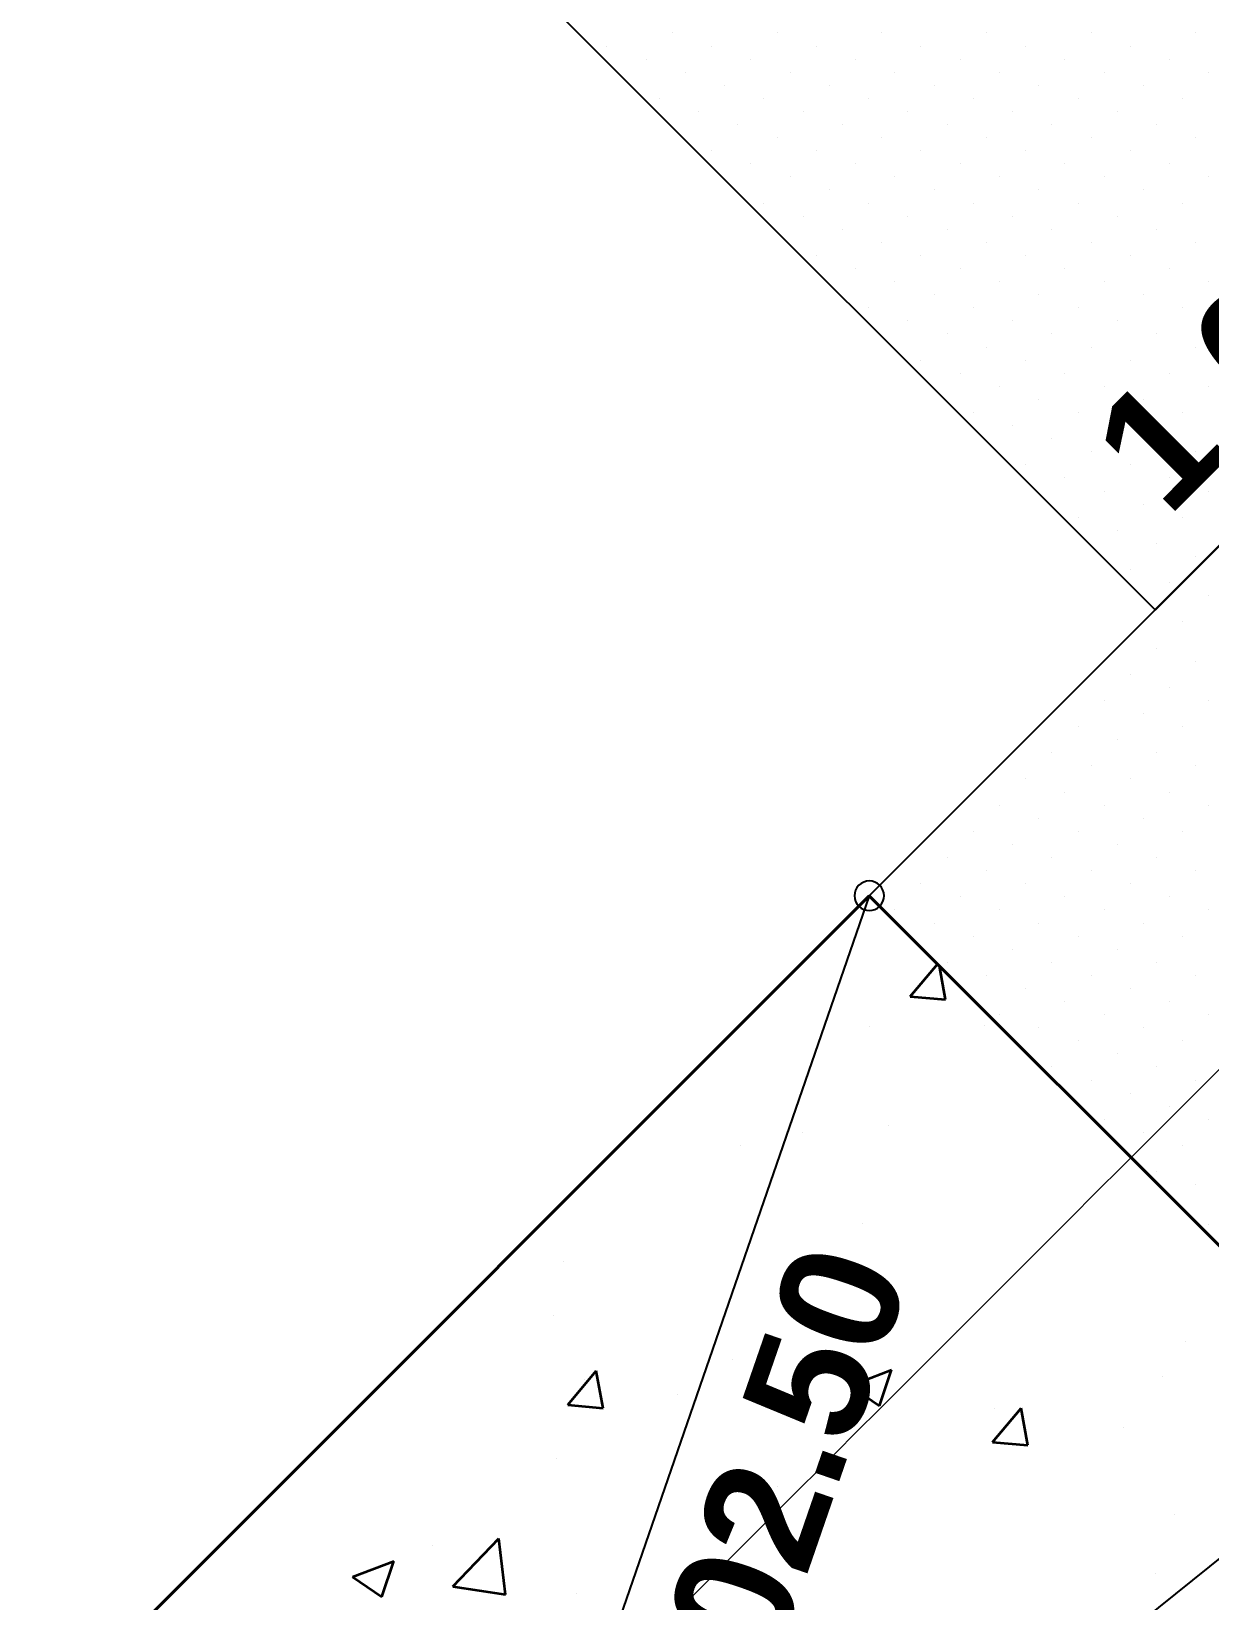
# Model space of a CAD drawing. Extents: x 2799052 to 2815686, y 1319509 to 1336143.
# Drawn here: x 2807441.17 to 2807449.13, y 1327831.65 to 1327842.25 of the extents above; entities that cross this region are included whole.
import ezdxf

# ---------------------------------------------------------------- set-up
doc = ezdxf.new("R2010")
doc.units = 0
doc.header["$LTSCALE"] = 0.5
doc.header["$MEASUREMENT"] = 0
for name, color, linetype, lineweight in [('C-PRKG-CONC', 2, 'Continuous', 40), ('C-PRKG-Conc-Hach', 160, 'Continuous', 35), ('C-SWLK-CTLJ', 11, 'Continuous', 30), ('C-SWLK-HACH', 150, 'Continuous', 35), ('C-Topo-Cont-10th', 8, 'Continuous', 13), ('C-TOPO-SLOP', 1, 'Continuous', 25), ('C-TOPO-SPOT', 2, 'Continuous', 25)]:
    doc.layers.add(name, color=color, linetype=linetype, lineweight=lineweight)
for name, color, linetype, lineweight, plot in [('C-Road-Asph-Hach-Bdry', 64, 'Continuous', 25, False), ('C-Road-Conc-Hach-Bdry', 30, 'Continuous', 25, False), ('C-SWLK-Hach-Bdry', 222, 'Continuous', 25, False)]:
    doc.layers.add(name, color=color, linetype=linetype, lineweight=lineweight, plot=plot)
doc.styles.add('Swiss 721 BT', font='swissb.ttf', dxfattribs={"height": 2})

msp = doc.modelspace()

# ---------------------------------------------------------------- linework, layer by layer
at = {"color": 0, "linetype": 'ByBlock'}
for start, end in [(45, 225), (225, 45)]:
    msp.add_arc((2807446.829, 1327836.41, 8302.5), 0.1, start, end, dxfattribs=at)
at = {"layer": 'C-PRKG-CONC'}
for p, q in [((2807432.687, 1327822.268), (2807446.829, 1327836.41)), ((2807446.829, 1327836.41), (2807459.557, 1327823.682))]:
    msp.add_line(p, q, dxfattribs=at)
at = {"layer": 'C-PRKG-Conc-Hach', "linetype": 'Continuous'}
for p, q in [((2807447.106, 1327835.73), (2807447.29, 1327835.949)), ((2807447.345, 1327835.709), (2807447.303, 1327835.936)), ((2807447.106, 1327835.73), (2807447.345, 1327835.709)), ((2807446.832, 1327835.53), (2807446.832, 1327835.53)), ((2807447.608, 1327835.532), (2807447.608, 1327835.532)), ((2807446.377, 1327834.81), (2807446.377, 1327834.81)), ((2807446.957, 1327834.856), (2807446.957, 1327834.856)), ((2807445.956, 1327834.724), (2807445.956, 1327834.724)), ((2807446.783, 1327834.198), (2807446.783, 1327834.198)), ((2807444.763, 1327833.942), (2807444.763, 1327833.942)), ((2807444.694, 1327833.578), (2807444.694, 1327833.578)), ((2807446.829, 1327833.488), (2807446.829, 1327833.488)), ((2807447.42, 1327833.478), (2807447.42, 1327833.478)), ((2807448.965, 1327833.398), (2807448.965, 1327833.398)), ((2807445.905, 1327833.279), (2807445.905, 1327833.279)), ((2807444.792, 1327832.972), (2807444.985, 1327833.202)), ((2807444.903, 1327833.147), (2807444.903, 1327833.147)), ((2807445.031, 1327832.951), (2807444.985, 1327833.202)), ((2807446.699, 1327833.101), (2807446.979, 1327833.208)), ((2807446.898, 1327832.967), (2807446.979, 1327833.208)), ((2807448.812, 1327833.167), (2807448.812, 1327833.167)), ((2807445.537, 1327833.041), (2807445.537, 1327833.041)), ((2807446.699, 1327833.101), (2807446.898, 1327832.967)), ((2807444.792, 1327832.972), (2807445.031, 1327832.951)), ((2807447.661, 1327832.721), (2807447.854, 1327832.951)), ((2807447.673, 1327832.951), (2807447.673, 1327832.951)), ((2807447.9, 1327832.7), (2807447.854, 1327832.951)), ((2807446.735, 1327832.867), (2807446.735, 1327832.867)), ((2807448.545, 1327832.823), (2807448.545, 1327832.823)), ((2807447.661, 1327832.721), (2807447.9, 1327832.7)), ((2807444.714, 1327832.611), (2807444.714, 1327832.611)), ((2807446.212, 1327832.423), (2807446.212, 1327832.423)), ((2807448.894, 1327832.233), (2807448.894, 1327832.233)), ((2807444.016, 1327831.746), (2807444.328, 1327832.07)), ((2807444.372, 1327831.691), (2807444.328, 1327832.07)), ((2807443.879, 1327832.023), (2807443.879, 1327832.023)), ((2807443.338, 1327831.811), (2807443.618, 1327831.918)), ((2807443.537, 1327831.676), (2807443.618, 1327831.918)), ((2807446.367, 1327831.9), (2807446.367, 1327831.9)), ((2807443.338, 1327831.811), (2807443.537, 1327831.676)), ((2807444.016, 1327831.746), (2807444.372, 1327831.691)), ((2807448.764, 1327831.835), (2807448.764, 1327831.835)), ((2807444.852, 1327831.701), (2807444.852, 1327831.701))]:
    msp.add_line(p, q, dxfattribs=at)
at = {"layer": 'C-Road-Asph-Hach-Bdry'}
msp.add_circle((2807368.688, 1327825.522), 8317.007, dxfattribs=at)
at = {"layer": 'C-Road-Conc-Hach-Bdry'}
for p, q in [((2807446.829, 1327836.41), (2807432.687, 1327822.268)), ((2807459.557, 1327823.682), (2807446.829, 1327836.41))]:
    msp.add_line(p, q, dxfattribs=at)
at = {"layer": 'C-SWLK-CTLJ'}
msp.add_line((2807448.759, 1327838.34), (2807452.058, 1327841.64), dxfattribs=at)
at = {"layer": 'C-SWLK-HACH', "linetype": 'Continuous'}
for p, q in [((2807445.499, 1327842.237), (2807445.499, 1327842.237)), ((2807446.206, 1327842.237), (2807446.206, 1327842.237)), ((2807446.913, 1327842.237), (2807446.913, 1327842.237)), ((2807447.62, 1327842.237), (2807447.62, 1327842.237)), ((2807448.327, 1327842.237), (2807448.327, 1327842.237)), ((2807449.034, 1327842.237), (2807449.034, 1327842.237)), ((2807445.057, 1327842.148), (2807445.057, 1327842.148)), ((2807445.764, 1327842.148), (2807445.764, 1327842.148)), ((2807446.471, 1327842.148), (2807446.471, 1327842.148)), ((2807447.178, 1327842.148), (2807447.178, 1327842.148)), ((2807447.885, 1327842.148), (2807447.885, 1327842.148)), ((2807448.592, 1327842.148), (2807448.592, 1327842.148)), ((2807445.322, 1327842.06), (2807445.322, 1327842.06)), ((2807446.029, 1327842.06), (2807446.029, 1327842.06)), ((2807446.736, 1327842.06), (2807446.736, 1327842.06)), ((2807447.443, 1327842.06), (2807447.443, 1327842.06)), ((2807448.15, 1327842.06), (2807448.15, 1327842.06)), ((2807448.858, 1327842.06), (2807448.858, 1327842.06)), ((2807445.587, 1327841.972), (2807445.587, 1327841.972)), ((2807446.294, 1327841.972), (2807446.294, 1327841.972)), ((2807447.001, 1327841.972), (2807447.001, 1327841.972)), ((2807447.708, 1327841.972), (2807447.708, 1327841.972)), ((2807447.708, 1327841.972), (2807447.708, 1327841.972)), ((2807448.416, 1327841.972), (2807448.416, 1327841.972)), ((2807449.123, 1327841.972), (2807449.123, 1327841.972)), ((2807445.852, 1327841.883), (2807445.852, 1327841.883)), ((2807446.559, 1327841.883), (2807446.559, 1327841.883)), ((2807447.267, 1327841.883), (2807447.267, 1327841.883)), ((2807447.974, 1327841.883), (2807447.974, 1327841.883)), ((2807448.681, 1327841.883), (2807448.681, 1327841.883)), ((2807445.41, 1327841.795), (2807445.41, 1327841.795)), ((2807445.676, 1327841.706), (2807445.676, 1327841.706)), ((2807446.117, 1327841.795), (2807446.117, 1327841.795)), ((2807446.383, 1327841.706), (2807446.383, 1327841.706)), ((2807446.825, 1327841.795), (2807446.825, 1327841.795)), ((2807447.09, 1327841.706), (2807447.09, 1327841.706)), ((2807447.532, 1327841.795), (2807447.532, 1327841.795)), ((2807447.797, 1327841.706), (2807447.797, 1327841.706)), ((2807448.239, 1327841.795), (2807448.239, 1327841.795)), ((2807448.504, 1327841.706), (2807448.504, 1327841.706)), ((2807448.946, 1327841.795), (2807448.946, 1327841.795)), ((2807445.941, 1327841.618), (2807445.941, 1327841.618)), ((2807446.648, 1327841.618), (2807446.648, 1327841.618)), ((2807447.355, 1327841.618), (2807447.355, 1327841.618)), ((2807448.062, 1327841.618), (2807448.062, 1327841.618)), ((2807448.769, 1327841.618), (2807448.769, 1327841.618)), ((2807446.206, 1327841.53), (2807446.206, 1327841.53)), ((2807446.913, 1327841.53), (2807446.913, 1327841.53)), ((2807447.62, 1327841.53), (2807447.62, 1327841.53)), ((2807448.327, 1327841.53), (2807448.327, 1327841.53)), ((2807449.034, 1327841.53), (2807449.034, 1327841.53)), ((2807445.764, 1327841.441), (2807445.764, 1327841.441)), ((2807446.471, 1327841.441), (2807446.471, 1327841.441)), ((2807447.178, 1327841.441), (2807447.178, 1327841.441)), ((2807447.885, 1327841.441), (2807447.885, 1327841.441)), ((2807448.592, 1327841.441), (2807448.592, 1327841.441)), ((2807446.029, 1327841.353), (2807446.029, 1327841.353)), ((2807446.736, 1327841.353), (2807446.736, 1327841.353)), ((2807447.443, 1327841.353), (2807447.443, 1327841.353)), ((2807448.15, 1327841.353), (2807448.15, 1327841.353)), ((2807448.858, 1327841.353), (2807448.858, 1327841.353)), ((2807446.294, 1327841.265), (2807446.294, 1327841.265)), ((2807446.559, 1327841.176), (2807446.559, 1327841.176)), ((2807447.001, 1327841.265), (2807447.001, 1327841.265)), ((2807447.267, 1327841.176), (2807447.267, 1327841.176)), ((2807447.708, 1327841.265), (2807447.708, 1327841.265)), ((2807447.974, 1327841.176), (2807447.974, 1327841.176)), ((2807448.416, 1327841.265), (2807448.416, 1327841.265)), ((2807448.681, 1327841.176), (2807448.681, 1327841.176)), ((2807449.123, 1327841.265), (2807449.123, 1327841.265)), ((2807446.117, 1327841.088), (2807446.117, 1327841.088)), ((2807446.825, 1327841.088), (2807446.825, 1327841.088)), ((2807447.532, 1327841.088), (2807447.532, 1327841.088)), ((2807448.239, 1327841.088), (2807448.239, 1327841.088)), ((2807448.946, 1327841.088), (2807448.946, 1327841.088)), ((2807446.383, 1327840.999), (2807446.383, 1327840.999)), ((2807447.09, 1327840.999), (2807447.09, 1327840.999)), ((2807447.797, 1327840.999), (2807447.797, 1327840.999)), ((2807448.504, 1327840.999), (2807448.504, 1327840.999)), ((2807446.648, 1327840.911), (2807446.648, 1327840.911)), ((2807447.355, 1327840.911), (2807447.355, 1327840.911)), ((2807448.062, 1327840.911), (2807448.062, 1327840.911)), ((2807448.769, 1327840.911), (2807448.769, 1327840.911)), ((2807446.913, 1327840.823), (2807446.913, 1327840.823)), ((2807447.62, 1327840.823), (2807447.62, 1327840.823)), ((2807448.327, 1327840.823), (2807448.327, 1327840.823)), ((2807449.034, 1327840.823), (2807449.034, 1327840.823)), ((2807446.471, 1327840.734), (2807446.471, 1327840.734)), ((2807446.736, 1327840.646), (2807446.736, 1327840.646)), ((2807447.178, 1327840.734), (2807447.178, 1327840.734)), ((2807447.443, 1327840.646), (2807447.443, 1327840.646)), ((2807447.885, 1327840.734), (2807447.885, 1327840.734)), ((2807448.15, 1327840.646), (2807448.15, 1327840.646)), ((2807448.592, 1327840.734), (2807448.592, 1327840.734)), ((2807448.858, 1327840.646), (2807448.858, 1327840.646)), ((2807447.001, 1327840.557), (2807447.001, 1327840.557)), ((2807447.708, 1327840.557), (2807447.708, 1327840.557)), ((2807448.416, 1327840.557), (2807448.416, 1327840.557)), ((2807449.123, 1327840.557), (2807449.123, 1327840.557)), ((2807447.267, 1327840.469), (2807447.267, 1327840.469)), ((2807447.974, 1327840.469), (2807447.974, 1327840.469)), ((2807448.681, 1327840.469), (2807448.681, 1327840.469)), ((2807448.681, 1327840.469), (2807448.681, 1327840.469)), ((2807446.825, 1327840.381), (2807446.825, 1327840.381)), ((2807447.532, 1327840.381), (2807447.532, 1327840.381)), ((2807448.239, 1327840.381), (2807448.239, 1327840.381)), ((2807448.946, 1327840.381), (2807448.946, 1327840.381)), ((2807447.09, 1327840.292), (2807447.09, 1327840.292)), ((2807447.797, 1327840.292), (2807447.797, 1327840.292)), ((2807448.504, 1327840.292), (2807448.504, 1327840.292)), ((2807447.355, 1327840.204), (2807447.355, 1327840.204)), ((2807447.62, 1327840.115), (2807447.62, 1327840.115)), ((2807448.062, 1327840.204), (2807448.062, 1327840.204)), ((2807448.327, 1327840.115), (2807448.327, 1327840.115)), ((2807448.769, 1327840.204), (2807448.769, 1327840.204)), ((2807449.034, 1327840.115), (2807449.034, 1327840.115)), ((2807447.178, 1327840.027), (2807447.178, 1327840.027)), ((2807447.885, 1327840.027), (2807447.885, 1327840.027)), ((2807448.592, 1327840.027), (2807448.592, 1327840.027)), ((2807447.443, 1327839.939), (2807447.443, 1327839.939)), ((2807448.15, 1327839.939), (2807448.15, 1327839.939)), ((2807448.858, 1327839.939), (2807448.858, 1327839.939)), ((2807447.708, 1327839.85), (2807447.708, 1327839.85)), ((2807448.416, 1327839.85), (2807448.416, 1327839.85)), ((2807449.123, 1327839.85), (2807449.123, 1327839.85)), ((2807447.974, 1327839.762), (2807447.974, 1327839.762)), ((2807448.681, 1327839.762), (2807448.681, 1327839.762)), ((2807447.532, 1327839.674), (2807447.532, 1327839.674)), ((2807447.797, 1327839.585), (2807447.797, 1327839.585)), ((2807448.239, 1327839.674), (2807448.239, 1327839.674)), ((2807448.504, 1327839.585), (2807448.504, 1327839.585)), ((2807448.946, 1327839.674), (2807448.946, 1327839.674)), ((2807448.062, 1327839.497), (2807448.062, 1327839.497)), ((2807448.769, 1327839.497), (2807448.769, 1327839.497)), ((2807448.327, 1327839.408), (2807448.327, 1327839.408)), ((2807449.034, 1327839.408), (2807449.034, 1327839.408)), ((2807447.885, 1327839.32), (2807447.885, 1327839.32)), ((2807448.592, 1327839.32), (2807448.592, 1327839.32)), ((2807448.15, 1327839.232), (2807448.15, 1327839.232)), ((2807448.858, 1327839.232), (2807448.858, 1327839.232)), ((2807448.416, 1327839.143), (2807448.416, 1327839.143)), ((2807448.681, 1327839.055), (2807448.681, 1327839.055)), ((2807449.123, 1327839.143), (2807449.123, 1327839.143)), ((2807448.239, 1327838.966), (2807448.239, 1327838.966)), ((2807448.946, 1327838.966), (2807448.946, 1327838.966)), ((2807448.504, 1327838.878), (2807448.504, 1327838.878)), ((2807448.769, 1327838.79), (2807448.769, 1327838.79)), ((2807449.034, 1327838.701), (2807449.034, 1327838.701)), ((2807448.592, 1327838.613), (2807448.592, 1327838.613)), ((2807448.858, 1327838.525), (2807448.858, 1327838.525)), ((2807449.123, 1327838.436), (2807449.123, 1327838.436)), ((2807448.946, 1327838.259), (2807448.946, 1327838.259)), ((2807448.769, 1327838.083), (2807448.769, 1327838.083)), ((2807449.034, 1327837.994), (2807449.034, 1327837.994)), ((2807448.592, 1327837.906), (2807448.592, 1327837.906)), ((2807448.858, 1327837.817), (2807448.858, 1327837.817)), ((2807448.416, 1327837.729), (2807448.416, 1327837.729)), ((2807449.123, 1327837.729), (2807449.123, 1327837.729)), ((2807448.681, 1327837.641), (2807448.681, 1327837.641)), ((2807448.239, 1327837.552), (2807448.239, 1327837.552)), ((2807448.504, 1327837.464), (2807448.504, 1327837.464)), ((2807448.946, 1327837.552), (2807448.946, 1327837.552)), ((2807448.946, 1327837.552), (2807448.946, 1327837.552)), ((2807448.062, 1327837.375), (2807448.062, 1327837.375)), ((2807448.769, 1327837.375), (2807448.769, 1327837.375)), ((2807448.327, 1327837.287), (2807448.327, 1327837.287)), ((2807449.034, 1327837.287), (2807449.034, 1327837.287)), ((2807447.885, 1327837.199), (2807447.885, 1327837.199)), ((2807448.592, 1327837.199), (2807448.592, 1327837.199)), ((2807448.15, 1327837.11), (2807448.15, 1327837.11)), ((2807448.858, 1327837.11), (2807448.858, 1327837.11)), ((2807447.708, 1327837.022), (2807447.708, 1327837.022)), ((2807447.708, 1327837.022), (2807447.708, 1327837.022)), ((2807447.974, 1327836.934), (2807447.974, 1327836.934)), ((2807448.416, 1327837.022), (2807448.416, 1327837.022)), ((2807448.681, 1327836.934), (2807448.681, 1327836.934)), ((2807449.123, 1327837.022), (2807449.123, 1327837.022)), ((2807447.532, 1327836.845), (2807447.532, 1327836.845)), ((2807448.239, 1327836.845), (2807448.239, 1327836.845)), ((2807448.946, 1327836.845), (2807448.946, 1327836.845)), ((2807447.797, 1327836.757), (2807447.797, 1327836.757)), ((2807448.504, 1327836.757), (2807448.504, 1327836.757)), ((2807447.355, 1327836.668), (2807447.355, 1327836.668)), ((2807448.062, 1327836.668), (2807448.062, 1327836.668)), ((2807448.769, 1327836.668), (2807448.769, 1327836.668)), ((2807447.62, 1327836.58), (2807447.62, 1327836.58)), ((2807448.327, 1327836.58), (2807448.327, 1327836.58)), ((2807449.034, 1327836.58), (2807449.034, 1327836.58)), ((2807447.178, 1327836.492), (2807447.178, 1327836.492)), ((2807447.443, 1327836.403), (2807447.443, 1327836.403)), ((2807447.885, 1327836.492), (2807447.885, 1327836.492)), ((2807448.15, 1327836.403), (2807448.15, 1327836.403)), ((2807448.592, 1327836.492), (2807448.592, 1327836.492)), ((2807448.858, 1327836.403), (2807448.858, 1327836.403)), ((2807447.001, 1327836.315), (2807447.001, 1327836.315)), ((2807447.708, 1327836.315), (2807447.708, 1327836.315)), ((2807448.416, 1327836.315), (2807448.416, 1327836.315)), ((2807449.123, 1327836.315), (2807449.123, 1327836.315)), ((2807447.267, 1327836.226), (2807447.267, 1327836.226)), ((2807447.974, 1327836.226), (2807447.974, 1327836.226)), ((2807448.681, 1327836.226), (2807448.681, 1327836.226)), ((2807447.532, 1327836.138), (2807447.532, 1327836.138)), ((2807448.239, 1327836.138), (2807448.239, 1327836.138)), ((2807448.946, 1327836.138), (2807448.946, 1327836.138)), ((2807447.797, 1327836.05), (2807447.797, 1327836.05)), ((2807448.504, 1327836.05), (2807448.504, 1327836.05)), ((2807447.355, 1327835.961), (2807447.355, 1327835.961)), ((2807447.62, 1327835.873), (2807447.62, 1327835.873)), ((2807448.062, 1327835.961), (2807448.062, 1327835.961)), ((2807448.327, 1327835.873), (2807448.327, 1327835.873)), ((2807448.769, 1327835.961), (2807448.769, 1327835.961)), ((2807449.034, 1327835.873), (2807449.034, 1327835.873)), ((2807447.885, 1327835.784), (2807447.885, 1327835.784)), ((2807448.592, 1327835.784), (2807448.592, 1327835.784)), ((2807448.15, 1327835.696), (2807448.15, 1327835.696)), ((2807448.858, 1327835.696), (2807448.858, 1327835.696)), ((2807447.708, 1327835.608), (2807447.708, 1327835.608)), ((2807448.416, 1327835.608), (2807448.416, 1327835.608)), ((2807449.123, 1327835.608), (2807449.123, 1327835.608)), ((2807447.974, 1327835.519), (2807447.974, 1327835.519)), ((2807448.681, 1327835.519), (2807448.681, 1327835.519)), ((2807448.239, 1327835.431), (2807448.239, 1327835.431)), ((2807448.504, 1327835.343), (2807448.504, 1327835.343)), ((2807448.946, 1327835.431), (2807448.946, 1327835.431)), ((2807448.062, 1327835.254), (2807448.062, 1327835.254)), ((2807448.769, 1327835.254), (2807448.769, 1327835.254)), ((2807448.327, 1327835.166), (2807448.327, 1327835.166)), ((2807449.034, 1327835.166), (2807449.034, 1327835.166)), ((2807448.592, 1327835.077), (2807448.592, 1327835.077)), ((2807448.858, 1327834.989), (2807448.858, 1327834.989)), ((2807448.416, 1327834.901), (2807448.416, 1327834.901)), ((2807448.681, 1327834.812), (2807448.681, 1327834.812)), ((2807449.123, 1327834.901), (2807449.123, 1327834.901)), ((2807448.946, 1327834.724), (2807448.946, 1327834.724)), ((2807448.769, 1327834.547), (2807448.769, 1327834.547)), ((2807449.034, 1327834.459), (2807449.034, 1327834.459)), ((2807449.123, 1327834.193), (2807449.123, 1327834.193))]:
    msp.add_line(p, q, dxfattribs=at)
at = {"layer": 'C-SWLK-Hach-Bdry'}
for p, q in [((2807448.759, 1327838.34), (2807444.575, 1327842.524)), ((2807446.829, 1327836.41), (2807448.759, 1327838.34)), ((2807450.364, 1327832.875), (2807446.829, 1327836.41))]:
    msp.add_line(p, q, dxfattribs=at)
at = {"layer": 'C-Topo-Cont-10th'}
for points, elevation in [([(2807444.575, 1327842.524), (2807447.875, 1327845.824), (2807444.575, 1327842.524), (2807448.759, 1327838.34), (2807446.829, 1327836.41), (2807432.687, 1327822.268)], 8302.5), ([(2807449.246, 1327835.292), (2807448.895, 1327834.941), (2807448.746, 1327834.792), (2807448.735, 1327834.781), (2807448.597, 1327834.643), (2807448.304, 1327834.35), (2807448.246, 1327834.292), (2807447.895, 1327833.941), (2807447.746, 1327833.792), (2807447.598, 1327833.644), (2807447.246, 1327833.292), (2807446.895, 1327832.941), (2807446.746, 1327832.792), (2807446.598, 1327832.644), (2807446.246, 1327832.292), (2807445.895, 1327831.941), (2807445.746, 1327831.792), (2807445.598, 1327831.644)], 8302.4)]:
    msp.add_lwpolyline(points, dxfattribs=dict(at, elevation=elevation))
at = {"layer": 'C-TOPO-SPOT', "color": 2, "linetype": 'Continuous', "lineweight": 25}
for p, q in [((2807446.829, 1327836.41, 8302.5), (2807444.706, 1327830.267, 8302.5)), ((2807450.364, 1327832.875, 8302.3), (2807445.295, 1327828.806, 8302.328))]:
    msp.add_line(p, q, dxfattribs=at)

# ---------------------------------------------------------------- texts
at = {"layer": 'C-TOPO-SLOP', "color": 1, "lineweight": 25, "style": 'Swiss 721 BT'}
msp.add_text('1.00%', height=0.8, rotation=45, dxfattribs=at).set_placement((2807448.845, 1327838.958))
at = {"layer": 'C-TOPO-SPOT', "color": 2, "lineweight": 25, "style": 'Swiss 721 BT'}
msp.add_text('8302.50', height=0.8, rotation=70.9422, dxfattribs=at).set_placement((2807445.79, 1327830.036, 8302.5))

doc.saveas('drawing.dxf')
